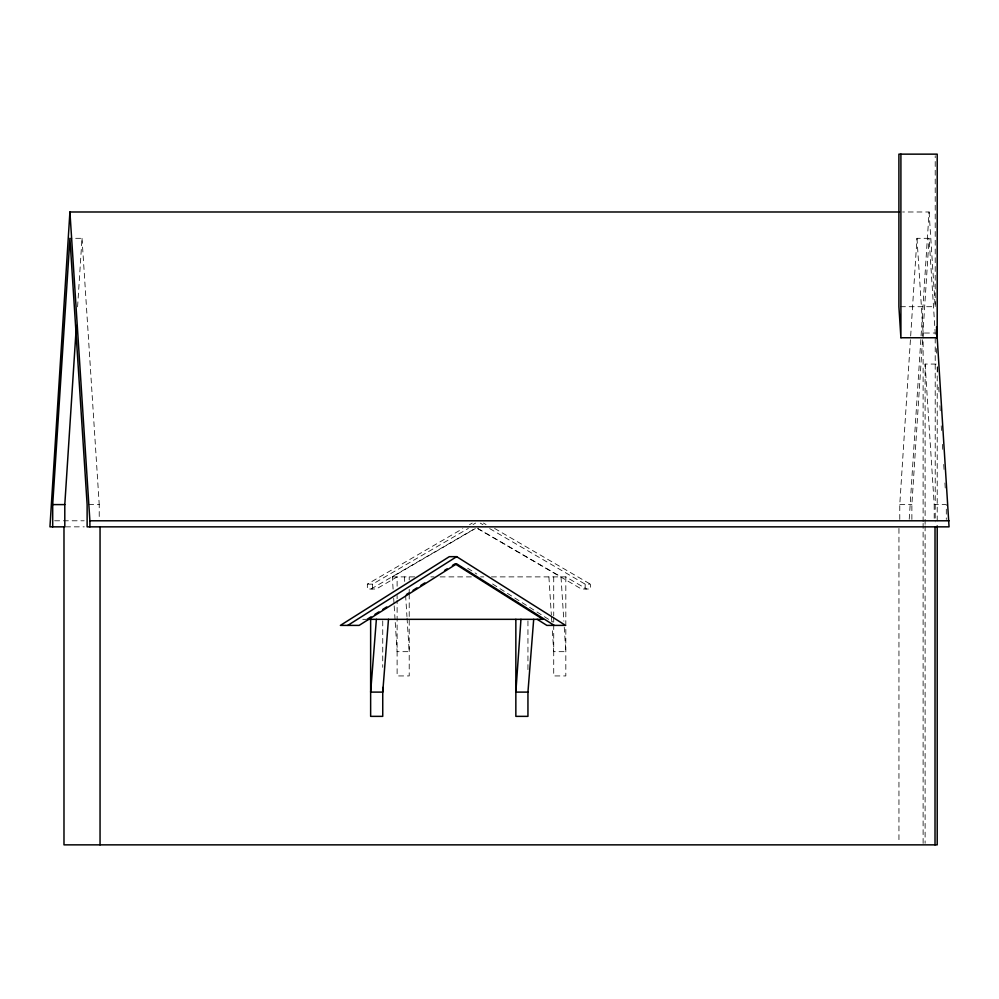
<?xml version="1.0" encoding="UTF-8"?>
<svg xmlns="http://www.w3.org/2000/svg" width="999" height="999" viewBox="0 0 999 999"><rect width="100%" height="100%" fill="white"/><g stroke="black" fill="none" stroke-linecap="round" stroke-linejoin="round"><path stroke-width="0.75" stroke-dasharray="5 3.75" d="M77.585 306.83L82.018 238.311L69.918 238.311M899.774 519.43L899.774 504.595L916.982 238.311L929.082 238.311L935.214 333.029L935.214 521.84M909.227 519.23L929.082 211.988L902.572 211.988M911.875 519.43L911.875 504.595L929.082 238.311M397.115 586.226L397.115 576.885L376.273 589.01L367.345 589.01L367.345 584.153L462.812 528.608M469.53 524.7L472.227 523.139M473.026 524.575L475.624 523.064M367.345 584.153L372.552 584.153L468.344 528.421M371.066 589.01L474.912 528.583M393.094 589.098L392.32 576.885L475.324 528.583M900.424 306.705L935.214 306.705L935.214 155.707M916.982 238.311L923.113 333.029L935.214 333.029M925.111 524.325L925.111 364.061L937.212 364.061L937.811 373.326M88.649 504.595L99.226 504.595L99.226 519.43M899.774 504.595L911.875 504.595M925.111 364.061L934.202 504.595L946.303 504.595L946.303 519.43M54.62 520.791L84.191 520.791M65.534 526.848L84.253 526.848M392.32 576.885L415.297 576.885M430.831 576.885L434.078 576.885M440.147 576.885L471.366 576.885M480.556 576.885L483.791 576.885M491.433 576.885L565.821 576.885L586.663 589.01M489.697 528.608L585.164 584.153L590.372 584.153L590.372 589.01L581.455 589.01L477.609 528.583M362.787 619.33L365.996 619.33M494.58 528.421L590.372 584.153M483.441 523.064L486.051 524.575M480.294 523.139L482.979 524.7M478.009 528.583L561.013 576.885L563.861 621.153M467.669 568.256L476.848 574.05M492.594 583.99L552.959 622.09M929.082 211.988L935.214 306.705M936.213 348.539L936.513 353.196M938.71 387.225L939.01 391.858M939.909 405.756L940.309 411.938M941.208 425.836L941.508 430.469M942.407 444.368L942.806 450.549M943.705 464.448L944.105 470.616M944.904 482.979L945.304 489.148M564.248 627.247L565.821 651.673L553.721 651.673L552.147 627.247M548.913 576.885L551.361 615.047M551.46 616.57L551.76 621.153M404.42 576.885L404.707 581.455M405.594 595.204L406.955 616.57M407.055 618.094L409.215 651.673L397.115 651.673L395.154 621.153M393.681 598.251L394.081 604.358M394.18 605.881L395.055 619.617M82.018 238.311L99.226 504.595M937.212 367.182L937.212 524.325M934.202 504.595L934.202 519.43M925.111 525.886L925.111 843.293M923.113 333.029L923.113 521.84M923.113 523.401L923.113 844.854M898.95 528.409L898.95 843.293M585.164 584.153L585.164 589.01M565.821 576.885L565.821 675.936L553.721 675.936L553.721 623.626M553.721 576.885L553.721 615.834M553.721 617.394L553.721 622.065M527.947 620.879L527.947 671.977M409.215 576.885L409.215 579.994M409.215 589.348L409.215 592.469M409.215 594.018L409.215 675.936L397.115 675.936L397.115 600.249M397.115 595.579L397.115 598.701M382.742 620.879L382.742 667.332M372.552 584.153L372.552 589.01"/><path stroke-width="1.5" d="M899.462 211.988L69.918 211.988L49.95 526.848L64.798 526.848L64.798 504.595L76.374 325.512M52.697 526.848L52.697 504.595L69.918 238.311L87.125 504.595L87.125 526.848L949.05 526.848L936.513 326.885M520.954 619.33L515.846 692.107L527.947 692.107L533.691 619.33M376.373 619.33L370.641 692.107L382.742 692.107L388.474 619.33M347.764 625.399L456.668 556.668L565.584 625.399L546.853 625.399L537.237 619.33M371.029 616.845L367.095 619.33L542.981 619.33L455.032 563.836L452.41 565.484M374.962 614.36L378.908 611.875M382.842 609.39L386.775 606.905M406.468 594.48L409.091 592.832M413.037 590.347L416.97 587.862M420.904 585.377L424.85 582.892M444.53 570.454L447.152 568.806M900.911 337.749L937.212 337.749L937.212 154.146L898.9 154.146L898.9 306.705L900.911 337.749L900.911 154.146M52.697 504.595L64.798 504.595M69.918 211.988L89.885 520.791L949.05 520.791M456.668 556.668L449.3 556.668L340.384 625.399L359.116 625.399L456.668 563.836L554.233 625.399M937.212 525.886L937.212 844.854L63.986 844.854L63.986 526.848M935.014 526.848L935.014 844.854M527.947 692.107L527.947 716.358L515.846 716.358L515.846 619.33M382.742 687.462L382.742 716.358L370.641 716.358L370.641 619.33M100.05 526.848L100.05 844.854M89.885 520.791L89.885 526.848"/></g></svg>
